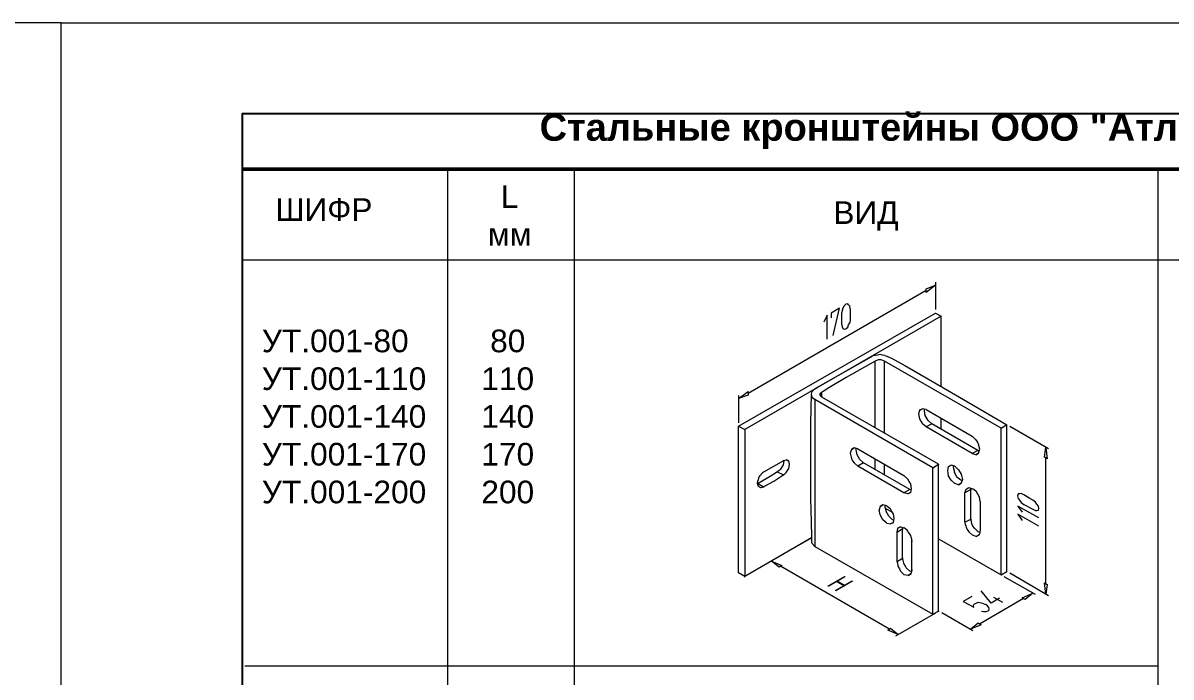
# Model space of a CAD drawing. Extents: x -37 to 4620, y -49 to 348.
# Drawn here: x 2935.8 to 3062.4, y 224.8 to 297 of the extents above; entities that cross this region are included whole.
import ezdxf

# ---------------------------------------------------------------- set-up
doc = ezdxf.new("R2010")
doc.units = 0
doc.header["$LTSCALE"] = 5
doc.layers.get('0').update_dxf_attribs({"linetype": 'CONTINUOUS', "lineweight": 30})
for name, color, linetype, lineweight in [('3', 1, 'CONTINUOUS', 20), ('4', 160, 'CONTINUOUS', 18), ('Dimentions', 5, 'CONTINUOUS', 15), ('Рамки', 1, 'CONTINUOUS', 15), ('Текстовый', 7, 'CONTINUOUS', 9)]:
    doc.layers.add(name, color=color, linetype=linetype, lineweight=lineweight)
doc.layers.add('Скрытые', color=14, linetype='CONTINUOUS', plot=False)
doc.styles.add('15', font='russ.shx', dxfattribs={"width": 0.7, "height": 15})
doc.styles.add('Каталожный', font='arial.ttf', dxfattribs={"height": 2.5})

msp = doc.modelspace()

# ---------------------------------------------------------------- linework, layer by layer
at = {"linetype": 'Continuous', "lineweight": 50}
msp.add_line((2960, 280.85, 0.008), (3125, 280.855, 0.041), dxfattribs=at)
at = {"color": 7, "lineweight": 18}
for p, q in [((3014.73, 252.516, 0.008), (3036.434, 264.994, 0.008)), ((3036.434, 264.994, 0.008), (3037.058, 264.638, 0.008)), ((3036.434, 264.994, 0.008), (3036.478, 264.994, 0.008)), ((3037.058, 264.638, 0.008), (3015.399, 252.159, 0.008)), ((3037.058, 256.838, 0.008), (3037.058, 264.638, 0.008)), ((3037.058, 264.638, 0.008), (3037.102, 264.638, 0.008)), ((3029.303, 260.136, 0.008), (3023.153, 256.616, 0.008)), ((3029.793, 259.691, 0.008), (3026.585, 257.863, 0.008)), ((3029.259, 260.136, 0.008), (3029.348, 260.136, 0.008)), ((3029.526, 260.27, 0.008), (3029.303, 260.136, 0.008)), ((3029.793, 260.315, 0.008), (3029.526, 260.27, 0.008)), ((3030.061, 260.359, 0.008), (3029.793, 260.315, 0.008)), ((3030.105, 259.824, 0.008), (3029.793, 259.691, 0.008)), ((3029.793, 252.337, 0.008), (3029.793, 259.691, 0.008)), ((3029.793, 259.691, 0.008), (3029.838, 259.691, 0.008)), ((3030.328, 260.404, 0.008), (3030.061, 260.359, 0.008)), ((3030.462, 259.824, 0.008), (3030.105, 259.824, 0.008)), ((3030.596, 260.359, 0.008), (3030.328, 260.404, 0.008)), ((3030.818, 259.691, 0.008), (3030.462, 259.824, 0.008)), ((3030.863, 260.315, 0.008), (3030.596, 260.359, 0.008)), ((3030.774, 259.691, 0.008), (3030.863, 259.691, 0.008)), ((3043.698, 252.293, 0.008), (3030.818, 259.691, 0.008)), ((3030.818, 251.758, 0.008), (3030.818, 259.691, 0.008)), ((3030.863, 260.315, 0.008), (3031.086, 260.225, 0.008)), ((3031.086, 260.225, 0.008), (3031.576, 260.003, 0.008)), ((3031.309, 260.136, 0.008), (3031.353, 260.136, 0.008)), ((3031.576, 260.003, 0.008), (3033.047, 259.2, 0.008)), ((3033.047, 259.2, 0.008), (3037.325, 256.749, 0.008)), ((3026.585, 257.863, 0.008), (3024.668, 256.749, 0.008)), ((3022.707, 252.872, 0.008), (3022.752, 256.036, 0.008)), ((3022.752, 256.036, 0.008), (3022.797, 256.17, 0.008)), ((3022.841, 255.724, 0.008), (3022.752, 256.036, 0.008)), ((3022.797, 256.17, 0.008), (3022.841, 256.348, 0.008)), ((3023.153, 256.616, 0.008), (3022.841, 256.348, 0.008)), ((3023.153, 256.616, 0.008), (3023.198, 256.616, 0.008)), ((3023.822, 256.215, 0.008), (3023.732, 256.125, 0.008)), ((3023.732, 255.947, 0.008), (3023.732, 256.125, 0.008)), ((3023.732, 256.125, 0.008), (3023.732, 255.903, 0.008)), ((3023.732, 255.903, 0.008), (3023.911, 255.724, 0.008)), ((3024.044, 256.348, 0.008), (3023.822, 256.215, 0.008)), ((3023.911, 255.724, 0.008), (3023.911, 256.304, 0.008)), ((3023.911, 256.304, 0.008), (3023.955, 256.304, 0.008)), ((3024.668, 256.749, 0.008), (3024.044, 256.348, 0.008)), ((3037.325, 256.749, 0.008), (3041.737, 254.165, 0.008)), ((3022.841, 255.724, 0.008), (3023.153, 255.457, 0.008)), ((3023.108, 255.457, 0.008), (3023.198, 255.457, 0.008)), ((3036.166, 247.925, 0.008), (3023.153, 255.457, 0.008)), ((3023.153, 255.457, 0.008), (3023.153, 239.235, 0.008)), ((3023.911, 255.769, 0.008), (3023.911, 255.724, 0.008)), ((3036.79, 248.326, 0.008), (3023.911, 255.724, 0.008)), ((3034.696, 254.254, 0.008), (3034.562, 253.853, 0.008)), ((3034.562, 253.853, 0.008), (3034.696, 253.318, 0.008)), ((3034.696, 254.298, 0.008), (3035.008, 254.432, 0.008)), ((3035.008, 254.432, 0.008), (3034.696, 254.254, 0.008)), ((3034.696, 253.318, 0.008), (3034.829, 253.05, 0.008)), ((3035.409, 254.343, 0.008), (3035.008, 254.432, 0.008)), ((3035.23, 254.209, 0.008), (3035.23, 254.387, 0.008)), ((3035.32, 253.674, 0.008), (3035.23, 254.209, 0.008)), ((3035.632, 253.139, 0.008), (3035.32, 253.674, 0.008)), ((3035.409, 254.343, 0.008), (3040.489, 251.401, 0.008)), ((3035.409, 254.343, 0.008), (3035.453, 254.343, 0.008)), ((3037.058, 252.204, 0.008), (3037.058, 253.362, 0.008)), ((3041.737, 254.165, 0.008), (3044.322, 252.649, 0.008)), ((3014.73, 236.338, 0.008), (3014.73, 252.516, 0.008)), ((3014.73, 252.516, 0.008), (3015.399, 252.159, 0.008)), ((3014.73, 252.516, 0.008), (3014.775, 252.516, 0.008)), ((3015.399, 252.159, 0.008), (3015.399, 235.937, 0.008)), ((3015.399, 252.159, 0.008), (3015.399, 252.114, 0.008)), ((3022.707, 247.346, 0.008), (3022.707, 252.872, 0.008)), ((3034.829, 253.05, 0.008), (3035.008, 252.783, 0.008)), ((3035.409, 252.426, 0.008), (3035.008, 252.783, 0.008)), ((3036.033, 252.783, 0.008), (3035.409, 252.426, 0.008)), ((3040.489, 249.485, 0.008), (3035.409, 252.426, 0.008)), ((3035.409, 252.426, 0.008), (3035.453, 252.426, 0.008)), ((3035.632, 253.139, 0.008), (3036.033, 252.783, 0.008)), ((3041.113, 249.842, 0.008), (3036.033, 252.783, 0.008)), ((3036.033, 252.783, 0.008), (3036.077, 252.783, 0.008)), ((3044.322, 252.649, 0.008), (3043.698, 252.248, 0.008)), ((3043.698, 236.115, 0.008), (3043.698, 252.293, 0.008)), ((3043.698, 252.293, 0.008), (3043.743, 252.293, 0.008)), ((3044.277, 252.649, 0.008), (3044.367, 252.649, 0.008)), ((3044.322, 236.472, 0.008), (3044.322, 252.649, 0.008)), ((3040.489, 251.401, 0.008), (3040.89, 251, 0.008)), ((3040.489, 251.401, 0.008), (3040.534, 251.401, 0.008)), ((3041.069, 250.777, 0.008), (3040.935, 251, 0.008)), ((3041.202, 250.51, 0.008), (3041.069, 250.777, 0.008)), ((3027.164, 249.931, 0.008), (3027.03, 249.53, 0.008)), ((3027.03, 249.53, 0.008), (3027.164, 248.95, 0.008)), ((3027.164, 249.931, 0.008), (3027.476, 250.109, 0.008)), ((3027.476, 250.109, 0.008), (3027.164, 249.931, 0.008)), ((3027.877, 250.02, 0.008), (3027.476, 250.109, 0.008)), ((3027.699, 249.886, 0.008), (3027.699, 250.02, 0.008)), ((3027.788, 249.351, 0.008), (3027.699, 249.886, 0.008)), ((3027.877, 250.02, 0.008), (3032.958, 247.078, 0.008)), ((3027.877, 250.02, 0.008), (3027.877, 249.975, 0.008)), ((3041.113, 249.842, 0.008), (3040.489, 249.485, 0.008)), ((3040.89, 249.351, 0.008), (3040.489, 249.485, 0.008)), ((3040.489, 249.485, 0.008), (3040.534, 249.485, 0.008)), ((3040.89, 249.351, 0.008), (3041.202, 249.53, 0.008)), ((3040.89, 249.351, 0.008), (3041.202, 249.53, 0.008)), ((3041.202, 249.53, 0.008), (3040.89, 249.351, 0.008)), ((3040.89, 249.351, 0.008), (3041.202, 249.53, 0.008)), ((3041.202, 249.53, 0.008), (3040.89, 249.351, 0.008)), ((3041.202, 249.53, 0.008), (3040.89, 249.351, 0.008)), ((3041.291, 249.797, 0.008), (3041.113, 249.842, 0.008)), ((3041.113, 249.842, 0.008), (3041.158, 249.842, 0.008)), ((3041.336, 249.975, 0.008), (3041.202, 250.51, 0.008)), ((3041.202, 249.53, 0.008), (3041.336, 249.975, 0.008)), ((3019.677, 248.683, 0.008), (3017.493, 247.435, 0.008)), ((3019.632, 248.237, 0.008), (3019.365, 247.747, 0.008)), ((3019.632, 248.727, 0.008), (3019.677, 248.727, 0.008)), ((3019.721, 248.683, 0.008), (3019.632, 248.237, 0.008)), ((3019.989, 248.772, 0.008), (3019.677, 248.683, 0.008)), ((3019.677, 248.727, 0.008), (3019.721, 248.683, 0.008)), ((3019.989, 248.817, 0.008), (3020.256, 248.683, 0.008)), ((3020.256, 248.638, 0.008), (3019.989, 248.772, 0.008)), ((3020.345, 248.326, 0.008), (3020.256, 248.683, 0.008)), ((3020.256, 247.836, 0.008), (3020.345, 248.326, 0.008)), ((3027.164, 248.95, 0.008), (3027.209, 248.817, 0.008)), ((3027.209, 248.817, 0.008), (3027.298, 248.683, 0.008)), ((3027.298, 248.683, 0.008), (3027.476, 248.46, 0.008)), ((3027.877, 248.104, 0.008), (3027.476, 248.46, 0.008)), ((3028.1, 248.817, 0.008), (3027.788, 249.351, 0.008)), ((3028.501, 248.46, 0.008), (3027.877, 248.104, 0.008)), ((3028.1, 248.817, 0.008), (3028.501, 248.46, 0.008)), ((3033.626, 245.519, 0.008), (3028.501, 248.46, 0.008)), ((3028.501, 248.46, 0.008), (3028.546, 248.46, 0.008)), ((3029.793, 247.702, 0.008), (3029.793, 248.906, 0.008)), ((3030.818, 247.123, 0.008), (3030.818, 248.326, 0.008)), ((3036.166, 247.925, 0.008), (3036.79, 248.326, 0.008)), ((3036.79, 232.104, 0.008), (3036.79, 248.326, 0.008)), ((3036.79, 248.326, 0.008), (3036.79, 248.282, 0.008)), ((3038.172, 248.193, 0.008), (3037.86, 248.014, 0.008)), ((3037.86, 248.014, 0.008), (3038.172, 248.193, 0.008)), ((3038.172, 248.193, 0.008), (3037.86, 248.014, 0.008)), ((3037.86, 248.014, 0.008), (3038.172, 248.193, 0.008)), ((3038.573, 248.104, 0.008), (3038.172, 248.193, 0.008)), ((3018.206, 246.945, 0.008), (3016.869, 246.187, 0.008)), ((3017.003, 246.945, 0.008), (3016.914, 246.767, 0.008)), ((3017.137, 247.078, 0.008), (3017.003, 246.945, 0.008)), ((3017.226, 247.212, 0.008), (3017.137, 247.078, 0.008)), ((3017.359, 247.346, 0.008), (3017.226, 247.212, 0.008)), ((3017.493, 247.435, 0.008), (3017.359, 247.346, 0.008)), ((3017.493, 247.48, 0.008), (3017.493, 247.435, 0.008)), ((3018.919, 247.39, 0.008), (3018.206, 246.945, 0.008)), ((3018.607, 246.455, 0.008), (3019.499, 247.034, 0.008)), ((3019.187, 247.613, 0.008), (3018.919, 247.39, 0.008)), ((3019.008, 247.48, 0.008), (3019.008, 247.435, 0.008)), ((3019.632, 247.123, 0.008), (3019.008, 247.435, 0.008)), ((3019.32, 247.702, 0.008), (3019.187, 247.613, 0.008)), ((3019.365, 247.747, 0.008), (3019.32, 247.702, 0.008)), ((3019.499, 247.034, 0.008), (3019.811, 247.257, 0.008)), ((3019.632, 247.123, 0.008), (3019.632, 247.078, 0.008)), ((3019.811, 247.257, 0.008), (3019.989, 247.39, 0.008)), ((3019.989, 247.39, 0.008), (3020.256, 247.836, 0.008)), ((3022.707, 244.494, 0.008), (3022.707, 247.346, 0.008)), ((3032.958, 245.162, 0.008), (3027.877, 248.104, 0.008)), ((3027.877, 248.104, 0.008), (3027.877, 248.059, 0.008)), ((3032.958, 247.078, 0.008), (3033.403, 246.677, 0.008)), ((3032.958, 247.078, 0.008), (3033.002, 247.078, 0.008)), ((3036.122, 247.925, 0.008), (3036.211, 247.925, 0.008)), ((3036.166, 231.748, 0.008), (3036.166, 247.925, 0.008)), ((3037.726, 247.613, 0.008), (3037.815, 247.613, 0.008)), ((3037.86, 248.014, 0.008), (3037.771, 247.613, 0.008)), ((3037.771, 247.613, 0.008), (3037.86, 247.034, 0.008)), ((3038.172, 246.544, 0.008), (3037.86, 247.078, 0.008)), ((3038.439, 248.104, 0.008), (3038.395, 247.97, 0.008)), ((3038.395, 247.97, 0.008), (3038.528, 247.435, 0.008)), ((3038.395, 247.97, 0.008), (3038.439, 247.97, 0.008)), ((3038.796, 246.9, 0.008), (3038.528, 247.435, 0.008)), ((3038.573, 248.104, 0.008), (3038.974, 247.702, 0.008)), ((3038.974, 247.702, 0.008), (3039.286, 247.212, 0.008)), ((3039.286, 247.212, 0.008), (3039.42, 246.633, 0.008)), ((3016.825, 246.41, 0.008), (3016.78, 246.232, 0.008)), ((3016.78, 246.232, 0.008), (3016.869, 245.875, 0.008)), ((3016.869, 246.187, 0.008), (3016.78, 246.187, 0.008)), ((3016.869, 246.588, 0.008), (3016.825, 246.41, 0.008)), ((3016.914, 246.767, 0.008), (3016.869, 246.588, 0.008)), ((3016.869, 246.232, 0.008), (3016.869, 246.187, 0.008)), ((3016.869, 246.187, 0.008), (3017.493, 245.831, 0.008)), ((3016.869, 245.875, 0.008), (3017.137, 245.742, 0.008)), ((3017.137, 245.742, 0.008), (3016.869, 245.875, 0.008)), ((3016.869, 245.875, 0.008), (3017.137, 245.742, 0.008)), ((3016.869, 245.875, 0.008), (3017.137, 245.742, 0.008)), ((3017.137, 245.742, 0.008), (3017.226, 245.742, 0.008)), ((3017.226, 245.742, 0.008), (3017.359, 245.786, 0.008)), ((3017.359, 245.786, 0.008), (3017.716, 245.964, 0.008)), ((3017.493, 245.831, 0.008), (3017.538, 245.831, 0.008)), ((3017.716, 245.964, 0.008), (3018.607, 246.455, 0.008)), ((3033.537, 246.41, 0.008), (3033.403, 246.677, 0.008)), ((3033.626, 246.276, 0.008), (3033.537, 246.41, 0.008)), ((3033.715, 246.143, 0.008), (3033.626, 246.276, 0.008)), ((3033.804, 245.608, 0.008), (3033.715, 246.143, 0.008)), ((3038.172, 246.544, 0.008), (3038.573, 246.187, 0.008)), ((3038.974, 246.053, 0.008), (3038.573, 246.187, 0.008)), ((3039.241, 246.544, 0.008), (3038.796, 246.9, 0.008)), ((3038.974, 246.053, 0.008), (3039.286, 246.232, 0.008)), ((3039.286, 246.232, 0.008), (3038.974, 246.053, 0.008)), ((3038.974, 246.053, 0.008), (3039.286, 246.232, 0.008)), ((3039.286, 246.232, 0.008), (3038.974, 246.053, 0.008)), ((3039.286, 246.232, 0.008), (3038.974, 246.053, 0.008)), ((3039.286, 246.232, 0.008), (3038.974, 246.053, 0.008)), ((3039.375, 246.499, 0.008), (3039.241, 246.544, 0.008)), ((3039.42, 246.633, 0.008), (3039.286, 246.232, 0.008)), ((3039.821, 245.563, 0.008), (3040.133, 245.742, 0.008)), ((3039.821, 245.563, 0.008), (3040.133, 245.742, 0.008)), ((3040.133, 245.742, 0.008), (3040.534, 245.608, 0.008)), ((3040.356, 245.519, 0.008), (3040.356, 245.652, 0.008)), ((3022.752, 241.998, 0.008), (3022.707, 244.494, 0.008)), ((3033.626, 245.519, 0.008), (3032.958, 245.162, 0.008)), ((3033.403, 245.028, 0.008), (3032.958, 245.162, 0.008)), ((3032.958, 245.162, 0.008), (3033.002, 245.162, 0.008)), ((3033.403, 245.028, 0.008), (3033.671, 245.207, 0.008)), ((3033.671, 245.207, 0.008), (3033.403, 245.028, 0.008)), ((3033.403, 245.028, 0.008), (3033.671, 245.207, 0.008)), ((3033.671, 245.207, 0.008), (3033.403, 245.028, 0.008)), ((3033.671, 245.207, 0.008), (3033.403, 245.028, 0.008)), ((3033.671, 245.207, 0.008), (3033.403, 245.028, 0.008)), ((3033.76, 245.474, 0.008), (3033.626, 245.519, 0.008)), ((3033.626, 245.519, 0.008), (3033.626, 245.474, 0.008)), ((3033.715, 245.207, 0.008), (3033.804, 245.608, 0.008)), ((3039.687, 245.162, 0.008), (3039.821, 245.563, 0.008)), ((3040.356, 245.519, 0.008), (3039.687, 245.162, 0.008)), ((3039.687, 241.909, 0.008), (3039.687, 245.162, 0.008)), ((3039.687, 245.162, 0.008), (3039.732, 245.162, 0.008)), ((3040.356, 242.265, 0.008), (3040.356, 245.519, 0.008)), ((3040.356, 245.519, 0.008), (3040.4, 245.519, 0.008)), ((3040.668, 245.519, 0.008), (3040.534, 245.608, 0.008)), ((3040.98, 245.251, 0.008), (3040.668, 245.519, 0.008)), ((3041.247, 244.761, 0.008), (3040.98, 245.251, 0.008)), ((3041.291, 244.627, 0.008), (3041.247, 244.761, 0.008)), ((3041.336, 244.449, 0.008), (3041.291, 244.627, 0.008)), ((3041.381, 244.182, 0.008), (3041.336, 244.449, 0.008)), ((3030.328, 243.647, 0.008), (3030.239, 243.29, 0.008)), ((3030.328, 242.711, 0.008), (3030.239, 243.29, 0.008)), ((3030.239, 243.29, 0.008), (3030.239, 243.246, 0.008)), ((3030.328, 243.647, 0.008), (3030.64, 243.825, 0.008)), ((3030.64, 243.825, 0.008), (3030.328, 243.647, 0.008)), ((3031.086, 243.736, 0.008), (3030.64, 243.825, 0.008)), ((3030.908, 243.781, 0.008), (3030.863, 243.602, 0.008)), ((3030.863, 243.647, 0.008), (3030.908, 243.647, 0.008)), ((3030.863, 243.602, 0.008), (3030.997, 243.112, 0.008)), ((3030.908, 243.469, 0.008), (3031.665, 243.023, 0.008)), ((3031.086, 243.736, 0.008), (3031.487, 243.379, 0.008)), ((3031.621, 243.112, 0.008), (3031.487, 243.379, 0.008)), ((3041.336, 244.182, 0.008), (3041.425, 244.182, 0.008)), ((3041.381, 244.182, 0.008), (3041.381, 242.31, 0.008)), ((3022.797, 240.26, 0.008), (3022.752, 241.998, 0.008)), ((3030.64, 242.176, 0.008), (3030.328, 242.711, 0.008)), ((3031.086, 241.82, 0.008), (3030.64, 242.176, 0.008)), ((3031.309, 242.577, 0.008), (3030.997, 243.112, 0.008)), ((3031.71, 242.176, 0.008), (3031.309, 242.577, 0.008)), ((3031.487, 241.731, 0.008), (3031.799, 241.864, 0.008)), ((3031.799, 241.864, 0.008), (3031.487, 241.731, 0.008)), ((3031.487, 241.731, 0.008), (3031.799, 241.864, 0.008)), ((3031.799, 241.864, 0.008), (3031.487, 241.731, 0.008)), ((3031.487, 241.731, 0.008), (3031.799, 241.864, 0.008)), ((3031.799, 241.864, 0.008), (3031.487, 241.731, 0.008)), ((3031.71, 242.978, 0.008), (3031.621, 243.112, 0.008)), ((3031.799, 242.845, 0.008), (3031.71, 242.978, 0.008)), ((3031.843, 242.132, 0.008), (3031.71, 242.176, 0.008)), ((3031.888, 242.31, 0.008), (3031.799, 242.845, 0.008)), ((3031.799, 241.864, 0.008), (3031.888, 242.31, 0.008)), ((3039.687, 241.909, 0.008), (3040.356, 242.265, 0.008)), ((3039.687, 241.909, 0.008), (3039.732, 241.641, 0.008)), ((3039.687, 241.909, 0.008), (3039.732, 241.909, 0.008)), ((3040.311, 242.265, 0.008), (3040.4, 242.265, 0.008)), ((3040.4, 241.998, 0.008), (3040.356, 242.265, 0.008)), ((3040.445, 241.731, 0.008), (3040.4, 241.998, 0.008)), ((3041.381, 242.31, 0.008), (3041.381, 241.686, 0.008)), ((3031.086, 241.82, 0.008), (3031.487, 241.731, 0.008)), ((3032.2, 240.795, 0.008), (3032.289, 241.24, 0.008)), ((3032.824, 241.196, 0.008), (3032.2, 240.795, 0.008)), ((3032.2, 240.839, 0.008), (3032.2, 240.795, 0.008)), ((3032.2, 237.586, 0.008), (3032.2, 240.795, 0.008)), ((3032.601, 241.419, 0.008), (3032.289, 241.24, 0.008)), ((3032.289, 241.24, 0.008), (3032.601, 241.419, 0.008)), ((3032.601, 241.419, 0.008), (3032.289, 241.24, 0.008)), ((3032.289, 241.24, 0.008), (3032.601, 241.419, 0.008)), ((3032.601, 241.419, 0.008), (3033.002, 241.285, 0.008)), ((3032.824, 241.196, 0.008), (3032.868, 241.329, 0.008)), ((3032.824, 237.942, 0.008), (3032.824, 241.196, 0.008)), ((3032.824, 241.196, 0.008), (3032.868, 241.196, 0.008)), ((3033.18, 241.151, 0.008), (3033.002, 241.285, 0.008)), ((3033.314, 241.017, 0.008), (3033.18, 241.151, 0.008)), ((3033.403, 240.928, 0.008), (3033.314, 241.017, 0.008)), ((3033.448, 240.839, 0.008), (3033.403, 240.928, 0.008)), ((3033.582, 240.661, 0.008), (3033.448, 240.839, 0.008)), ((3033.715, 240.438, 0.008), (3033.582, 240.661, 0.008)), ((3039.732, 241.641, 0.008), (3039.776, 241.508, 0.008)), ((3039.776, 241.508, 0.008), (3039.821, 241.374, 0.008)), ((3039.821, 241.374, 0.008), (3039.954, 241.107, 0.008)), ((3039.954, 241.107, 0.008), (3040.133, 240.839, 0.008)), ((3040.534, 240.483, 0.008), (3040.133, 240.839, 0.008)), ((3040.578, 241.463, 0.008), (3040.445, 241.731, 0.008)), ((3040.757, 241.24, 0.008), (3040.578, 241.463, 0.008)), ((3041.158, 240.839, 0.008), (3040.757, 241.24, 0.008)), ((3041.336, 240.795, 0.008), (3041.158, 240.839, 0.008)), ((3041.291, 240.616, 0.008), (3041.247, 240.527, 0.008)), ((3041.336, 240.795, 0.008), (3041.291, 240.616, 0.008)), ((3041.381, 241.196, 0.008), (3041.336, 240.795, 0.008)), ((3041.336, 240.973, 0.008), (3041.425, 240.973, 0.008)), ((3041.381, 241.686, 0.008), (3041.381, 241.196, 0.008)), ((3022.752, 240.171, 0.008), (3015.399, 235.937, 0.008)), ((3018.028, 237.452, 0.008), (3022.752, 240.171, 0.008)), ((3022.797, 239.725, 0.008), (3022.797, 240.26, 0.008)), ((3022.841, 239.547, 0.008), (3022.797, 239.725, 0.008)), ((3022.841, 239.547, 0.008), (3023.153, 239.235, 0.008)), ((3033.76, 240.26, 0.008), (3033.715, 240.438, 0.008)), ((3033.849, 240.037, 0.008), (3033.76, 240.26, 0.008)), ((3033.849, 239.859, 0.008), (3033.849, 240.037, 0.008)), ((3033.849, 236.605, 0.008), (3033.849, 239.859, 0.008)), ((3033.849, 239.859, 0.008), (3033.893, 239.859, 0.008)), ((3036.79, 240.082, 0.008), (3043.698, 236.115, 0.008)), ((3040.935, 240.349, 0.008), (3040.534, 240.483, 0.008)), ((3041.247, 240.527, 0.008), (3040.935, 240.349, 0.008)), ((3040.935, 240.349, 0.008), (3041.247, 240.527, 0.008)), ((3040.935, 240.349, 0.008), (3041.247, 240.527, 0.008)), ((3040.935, 240.349, 0.008), (3041.247, 240.527, 0.008)), ((3041.247, 240.527, 0.008), (3040.935, 240.349, 0.008)), ((3041.247, 240.527, 0.008), (3040.98, 240.349, 0.008)), ((3023.153, 239.279, 0.008), (3023.153, 239.235, 0.008)), ((3023.153, 239.235, 0.008), (3036.166, 231.748, 0.008)), ((3032.155, 237.586, 0.008), (3032.245, 237.586, 0.008)), ((3032.2, 237.586, 0.008), (3032.824, 237.942, 0.008)), ((3032.2, 237.586, 0.008), (3032.245, 237.319, 0.008)), ((3032.245, 237.319, 0.008), (3032.289, 237.14, 0.008)), ((3032.289, 237.14, 0.008), (3032.289, 237.051, 0.008)), ((3032.289, 237.051, 0.008), (3032.467, 236.784, 0.008)), ((3032.868, 237.675, 0.008), (3032.824, 237.942, 0.008)), ((3032.824, 237.942, 0.008), (3032.868, 237.942, 0.008)), ((3032.958, 237.408, 0.008), (3032.868, 237.675, 0.008)), ((3033.002, 237.274, 0.008), (3032.958, 237.408, 0.008)), ((3033.091, 237.14, 0.008), (3033.002, 237.274, 0.008)), ((3033.225, 236.873, 0.008), (3033.091, 237.14, 0.008)), ((3033.626, 236.516, 0.008), (3033.225, 236.873, 0.008)), ((3015.399, 235.937, 0.008), (3014.73, 236.338, 0.008)), ((3014.73, 236.338, 0.008), (3014.73, 236.293, 0.008)), ((3015.354, 235.937, 0.008), (3015.443, 235.937, 0.008)), ((3032.467, 236.784, 0.008), (3032.601, 236.516, 0.008)), ((3033.002, 236.115, 0.008), (3032.601, 236.516, 0.008)), ((3033.448, 236.026, 0.008), (3033.002, 236.115, 0.008)), ((3033.715, 236.204, 0.008), (3033.448, 236.026, 0.008)), ((3033.448, 236.026, 0.008), (3033.715, 236.204, 0.008)), ((3033.448, 236.026, 0.008), (3033.715, 236.204, 0.008)), ((3033.715, 236.204, 0.008), (3033.448, 236.026, 0.008)), ((3033.76, 236.204, 0.008), (3033.448, 236.026, 0.008)), ((3033.715, 236.204, 0.008), (3033.448, 236.026, 0.008)), ((3033.804, 236.472, 0.008), (3033.626, 236.516, 0.008)), ((3033.849, 236.605, 0.008), (3033.715, 236.204, 0.008)), ((3033.849, 236.605, 0.008), (3033.893, 236.605, 0.008)), ((3043.698, 236.115, 0.008), (3044.322, 236.472, 0.008)), ((3043.698, 236.115, 0.008), (3043.698, 236.071, 0.008)), ((3044.322, 236.472, 0.008), (3044.367, 236.472, 0.008)), ((3036.166, 231.748, 0.008), (3036.79, 232.104, 0.008)), ((3036.166, 231.748, 0.008), (3036.211, 231.748, 0.008)), ((3036.79, 232.104, 0.008), (3036.835, 232.104, 0.008))]:
    msp.add_line(p, q, dxfattribs=at)
at = {"layer": '3', "color": 0, "linetype": 'Continuous'}
msp.add_line((2960, 270.85, -764.736), (3125, 270.85, 0.008), dxfattribs=at)
at = {"layer": 'Dimentions', "ltscale": 50}
for p, q in [((3035.409, 267.49, 0.008), (3015.8, 256.125, 0.008)), ((3036.434, 268.069, 0.008), (3035.409, 267.267, 0.008)), ((3035.409, 267.668, 0.008), (3036.434, 268.069, 0.008)), ((3035.409, 267.267, 0.008), (3035.409, 267.668, 0.008)), ((3036.434, 268.381, 0.008), (3036.434, 265.395, 0.008)), ((3026.54, 265.975, 0.008), (3026.362, 265.796, 0.008)), ((3026.763, 266.019, 0.008), (3026.54, 265.975, 0.008)), ((3026.852, 265.885, 0.008), (3026.763, 266.019, 0.008)), ((3024.49, 264.771, 0.008), (3024.134, 263.969, 0.008)), ((3024.49, 262.097, 0.008), (3024.49, 264.771, 0.008)), ((3025.872, 265.529, 0.008), (3024.936, 264.994, 0.008)), ((3024.936, 264.994, 0.008), (3024.936, 264.459, 0.008)), ((3025.159, 262.498, 0.008), (3025.872, 265.529, 0.008)), ((3026.139, 265.261, 0.008), (3026.094, 264.95, 0.008)), ((3026.094, 264.95, 0.008), (3026.094, 264.548, 0.008)), ((3026.228, 265.529, 0.008), (3026.139, 265.261, 0.008)), ((3026.362, 265.796, 0.008), (3026.228, 265.529, 0.008)), ((3026.986, 265.752, 0.008), (3026.852, 265.885, 0.008)), ((3027.03, 265.44, 0.008), (3026.986, 265.752, 0.008)), ((3027.03, 265.44, 0.008), (3027.03, 265.083, 0.008)), ((3027.03, 265.083, 0.008), (3027.03, 264.682, 0.008)), ((3027.03, 264.682, 0.008), (3027.03, 264.281, 0.008)), ((3026.094, 264.548, 0.008), (3026.094, 263.791, 0.008)), ((3026.094, 263.791, 0.008), (3026.139, 263.479, 0.008)), ((3026.139, 263.479, 0.008), (3026.228, 263.301, 0.008)), ((3026.54, 263.256, 0.008), (3026.763, 263.434, 0.008)), ((3026.763, 263.434, 0.008), (3026.852, 263.702, 0.008)), ((3026.852, 263.702, 0.008), (3026.986, 263.924, 0.008)), ((3027.03, 264.281, 0.008), (3026.986, 263.924, 0.008)), ((3026.228, 263.301, 0.008), (3026.362, 263.211, 0.008)), ((3026.362, 263.211, 0.008), (3026.54, 263.256, 0.008)), ((3014.73, 255.546, 0.008), (3015.8, 256.348, 0.008)), ((3015.8, 255.947, 0.008), (3014.73, 255.546, 0.008)), ((3014.73, 255.903, 0.008), (3014.73, 252.872, 0.008)), ((3015.8, 256.348, 0.008), (3015.8, 255.947, 0.008)), ((3048.912, 250.02, 0.008), (3044.634, 252.471, 0.008)), ((3048.467, 249.084, 0.008), (3048.6, 250.154, 0.008)), ((3048.6, 250.154, 0.008), (3048.779, 248.906, 0.008)), ((3048.779, 248.906, 0.008), (3048.467, 249.084, 0.008)), ((3048.6, 235.135, 0.008), (3048.6, 248.995, 0.008)), ((3045.57, 245.028, 0.008), (3045.481, 244.806, 0.008)), ((3045.481, 244.806, 0.008), (3045.57, 244.538, 0.008)), ((3045.748, 245.028, 0.008), (3045.57, 245.028, 0.008)), ((3045.57, 244.538, 0.008), (3045.748, 244.315, 0.008)), ((3045.882, 245.073, 0.008), (3045.748, 245.028, 0.008)), ((3046.194, 244.939, 0.008), (3045.882, 245.073, 0.008)), ((3046.862, 244.538, 0.008), (3046.194, 244.939, 0.008)), ((3047.174, 244.36, 0.008), (3046.862, 244.538, 0.008)), ((3047.843, 242.399, 0.008), (3045.525, 243.691, 0.008)), ((3045.525, 243.691, 0.008), (3046.015, 243.023, 0.008)), ((3045.748, 244.315, 0.008), (3045.882, 244.093, 0.008)), ((3045.882, 244.093, 0.008), (3046.194, 243.87, 0.008)), ((3046.194, 243.87, 0.008), (3047.174, 243.335, 0.008)), ((3047.486, 244.137, 0.008), (3047.174, 244.36, 0.008)), ((3047.174, 243.335, 0.008), (3047.486, 243.201, 0.008)), ((3047.62, 243.914, 0.008), (3047.486, 244.137, 0.008)), ((3047.486, 243.201, 0.008), (3047.62, 243.201, 0.008)), ((3047.798, 243.691, 0.008), (3047.62, 243.914, 0.008)), ((3047.62, 243.201, 0.008), (3047.798, 243.246, 0.008)), ((3047.843, 243.469, 0.008), (3047.798, 243.691, 0.008)), ((3047.798, 243.246, 0.008), (3047.843, 243.469, 0.008)), ((3047.843, 241.463, 0.008), (3045.525, 242.8, 0.008)), ((3045.525, 242.8, 0.008), (3046.015, 242.087, 0.008)), ((3019.187, 236.962, 0.008), (3018.34, 237.63, 0.008)), ((3018.34, 237.63, 0.008), (3019.499, 237.14, 0.008)), ((3019.499, 237.14, 0.008), (3019.187, 236.962, 0.008)), ((3031.309, 230.143, 0.008), (3019.365, 237.051, 0.008)), ((3047.486, 233.931, 0.008), (3044.01, 235.892, 0.008)), ((3048.912, 233.798, 0.008), (3044.634, 236.293, 0.008)), ((3042.584, 232.996, 0.008), (3041.47, 234.333, 0.008)), ((3048.467, 235.224, 0.008), (3048.779, 235.046, 0.008)), ((3048.6, 233.976, 0.008), (3048.467, 235.224, 0.008)), ((3048.779, 235.046, 0.008), (3048.6, 233.976, 0.008)), ((3040.445, 233.709, 0.008), (3039.509, 233.174, 0.008)), ((3039.509, 233.174, 0.008), (3040.668, 232.55, 0.008)), ((3041.113, 233.04, 0.008), (3040.89, 232.951, 0.008)), ((3041.47, 232.996, 0.008), (3041.113, 233.04, 0.008)), ((3046.149, 233.486, 0.008), (3041.291, 230.678, 0.008)), ((3041.648, 232.951, 0.008), (3041.47, 232.996, 0.008)), ((3043.52, 233.53, 0.008), (3042.584, 232.996, 0.008)), ((3043.876, 233.04, 0.008), (3042.896, 233.62, 0.008)), ((3046.015, 233.575, 0.008), (3047.174, 234.065, 0.008)), ((3046.327, 233.397, 0.008), (3046.015, 233.575, 0.008)), ((3047.174, 234.065, 0.008), (3046.327, 233.397, 0.008)), ((3032.066, 229.386, 0.008), (3036.478, 231.926, 0.008)), ((3040.578, 229.921, 0.008), (3037.147, 231.926, 0.008)), ((3040.623, 232.684, 0.008), (3040.668, 232.817, 0.008)), ((3040.668, 232.505, 0.008), (3040.623, 232.684, 0.008)), ((3040.89, 232.951, 0.008), (3040.668, 232.817, 0.008)), ((3041.737, 232.015, 0.008), (3041.514, 232.06, 0.008)), ((3041.782, 232.906, 0.008), (3041.648, 232.951, 0.008)), ((3042.005, 232.015, 0.008), (3041.737, 232.015, 0.008)), ((3041.782, 232.906, 0.008), (3042.005, 232.817, 0.008)), ((3042.183, 232.684, 0.008), (3042.005, 232.817, 0.008)), ((3042.227, 232.104, 0.008), (3042.005, 232.015, 0.008)), ((3042.316, 232.505, 0.008), (3042.183, 232.684, 0.008)), ((3042.361, 232.238, 0.008), (3042.227, 232.104, 0.008)), ((3042.361, 232.372, 0.008), (3042.316, 232.505, 0.008)), ((3042.361, 232.238, 0.008), (3042.361, 232.372, 0.008)), ((3040.311, 230.099, 0.008), (3041.158, 230.812, 0.008)), ((3041.47, 230.589, 0.008), (3040.311, 230.099, 0.008)), ((3041.158, 230.812, 0.008), (3041.47, 230.589, 0.008)), ((3031.175, 230.01, 0.008), (3031.487, 230.232, 0.008)), ((3032.334, 229.519, 0.008), (3031.175, 230.01, 0.008)), ((3031.487, 230.232, 0.008), (3032.334, 229.519, 0.008))]:
    msp.add_line(p, q, dxfattribs=at)
at = {"layer": 'Рамки', "linetype": 'Continuous'}
for p, q in [((2960, 280.851, 0.008), (2960, 141.275)), ((2982.605, 280.851, 0.008), (2982.605, 141.275, 0.008)), ((2996.582, 280.851, 0.008), (2996.582, 141.275, 0.008)), ((3060.972, 280.851, 0.008), (3060.972, 141.275, 0.008)), ((2960.286, 226.073, 0.008), (3061.056, 226.074, 0.008))]:
    msp.add_line(p, q, dxfattribs=at)
for points in [[(2940, 297), (2730, 297), (2730, 0), (2940, 0)], [(2940, 297), (3150, 297), (3150, 0), (2940, 0)]]:
    msp.add_lwpolyline(points, close=True, dxfattribs=at)
at = {"layer": 'Скрытые', "linetype": 'Continuous'}
msp.add_lwpolyline([(2960, 10), (2960, 287), (3125, 287), (3125, 10)], close=True, dxfattribs=at)

# ---------------------------------------------------------------- texts
at = {"layer": '4', "extrusion": (-8.3e-15, 0.816497, 0.57735), "insert": (3025.939, 235.138, -9.283), "char_height": 2.7, "attachment_point": 5, "text_direction": (0.707107, -0.408248, 0.57735), "style": '15'}
msp.add_mtext('\\A1;Н', dxfattribs=at)
at = {"layer": 'Текстовый', "color": 1, "linetype": 'Continuous', "style": 'Каталожный'}
for s, insert, char_height, width, attachment_point in [('\\pxqc;{\\fArial|b1|i0|c204|p34;\\C256;Стальные кронштейны ООО "Атлант", г. Омск}', (2958.527, 287), 3, 165, 1), ('\\pxqc;L\\Pмм', (2980.48, 279.084, 0.008), 2.5, 18, 1), ('\\pxqc;ШИФР', (2960, 277.66, 0.008), 2.5, 18, 1), ('\\pxqc;ВИД', (3028.777, 275.711, 0.008), 2.5, 64.39046, 5), ('\\pxql;УТ.001-80\\PУТ.001-110\\PУТ.001-140\\PУТ.001-170\\PУТ.001-200', (2962.144, 263.167, 0.008), 2.5, 15.84446, 1), ('\\pxqc;80\\P110\\P140\\P170\\P200', (2981.779, 263.167, 0.008), 2.5, 14.97639, 1)]:
    msp.add_mtext(s, dxfattribs=dict(at, insert=insert, char_height=char_height, width=width, attachment_point=attachment_point))

doc.saveas('drawing.dxf')
